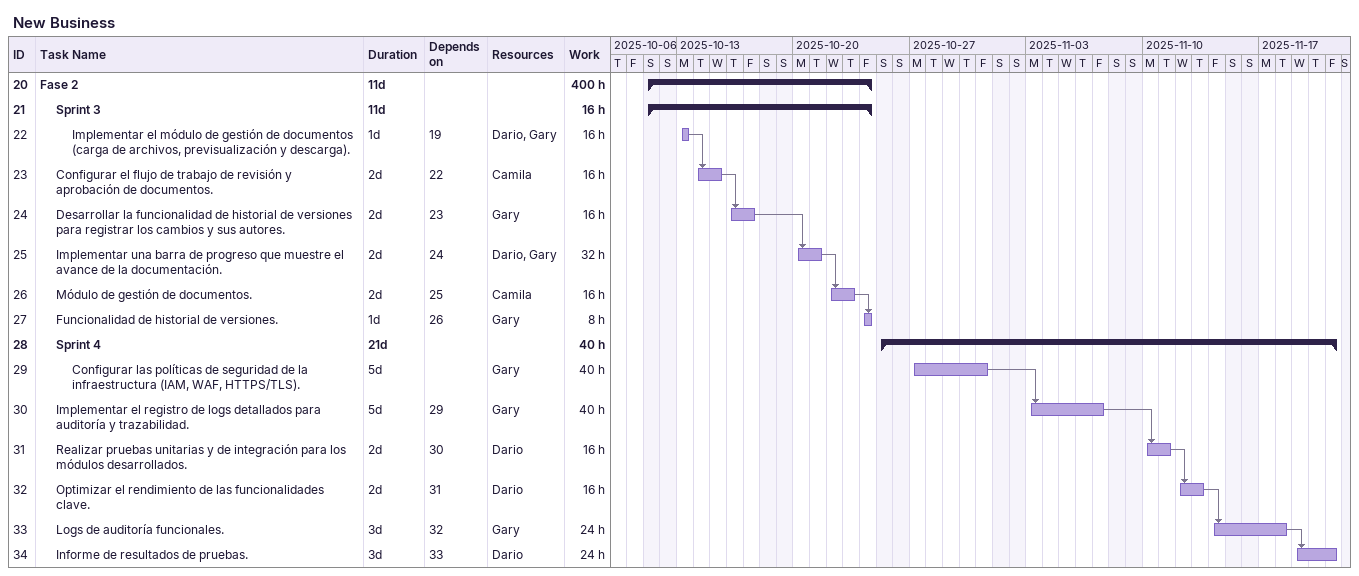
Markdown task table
New Business

| ID | Level | Task | Duration | Start | Finish | Predecessors | Resources | Work (h) |
|---|---|---|---|---|---|---|---|---|
| 20 | 1 | **Fase 2** | 11d | 2025-10-11 | 2025-10-24 |  |  | 400 |
| 21 | 2 | **Sprint 3** | 11d | 2025-10-11 | 2025-10-24 |  |  | 16 |
| 22 | 3 | Implementar el módulo de gestión de documentos (carga de archivos, previsualización y descarga). | 1d | 2025-10-13 | 2025-10-13 | 19 | Dario, Gary | 16 |
| 23 | 2 | Configurar el flujo de trabajo de revisión y aprobación de documentos. | 2d | 2025-10-14 | 2025-10-15 | 22 | Camila | 16 |
| 24 | 2 | Desarrollar la funcionalidad de historial de versiones para registrar los cambios y sus autores. | 2d | 2025-10-16 | 2025-10-17 | 23 | Gary | 16 |
| 25 | 2 | Implementar una barra de progreso que muestre el avance de la documentación. | 2d | 2025-10-20 | 2025-10-21 | 24 | Dario, Gary | 32 |
| 26 | 2 | Módulo de gestión de documentos. | 2d | 2025-10-22 | 2025-10-23 | 25 | Camila | 16 |
| 27 | 2 | Funcionalidad de historial de versiones. | 1d | 2025-10-24 | 2025-10-24 | 26 | Gary | 8 |
| 28 | 2 | **Sprint 4** | 21d | 2025-10-25 | 2025-11-21 |  |  | 40 |
| 29 | 3 | Configurar las políticas de seguridad de la infraestructura (IAM, WAF, HTTPS/TLS). | 5d | 2025-10-27 | 2025-10-31 |  | Gary | 40 |
| 30 | 2 | Implementar el registro de logs detallados para auditoría y trazabilidad. | 5d | 2025-11-03 | 2025-11-07 | 29 | Gary | 40 |
| 31 | 2 | Realizar pruebas unitarias y de integración para los módulos desarrollados. | 2d | 2025-11-10 | 2025-11-11 | 30 | Dario | 16 |
| 32 | 2 | Optimizar el rendimiento de las funcionalidades clave. | 2d | 2025-11-12 | 2025-11-13 | 31 | Dario | 16 |
| 33 | 2 | Logs de auditoría funcionales. | 3d | 2025-11-14 | 2025-11-18 | 32 | Gary | 24 |
| 34 | 2 | Informe de resultados de pruebas. | 3d | 2025-11-19 | 2025-11-21 | 33 | Dario | 24 |
